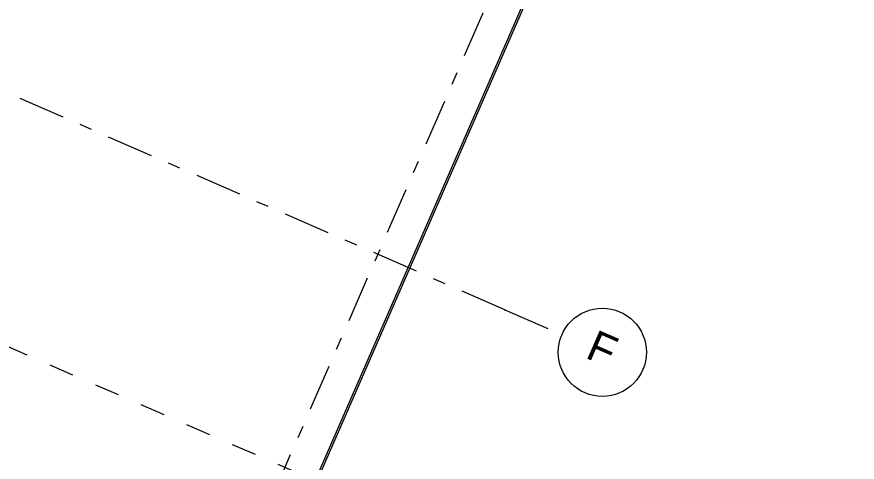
# Model space of a CAD drawing. Header units: millimetres. Extents: x -50172 to 145343, y -110728 to 25069.
# Drawn here: x 9654 to 19186, y -22403 to -17350 of the extents above; entities that cross this region are included whole.
import ezdxf
from ezdxf.enums import TextEntityAlignment as Align

# ---------------------------------------------------------------- set-up
doc = ezdxf.new("R2010")
doc.units = ezdxf.units.MM
doc.header["$MEASUREMENT"] = 0
doc.linetypes.add('Dashed', pattern=[564.444447, 282.222223, -282.222223])
doc.linetypes.add('Double Dashed', pattern=[1093.611073, 529.166651, -211.666656, 141.111112, -211.666656])
doc.layers.add('A-20-M_Roof_Pen_No__1', color=7, linetype='Continuous', lineweight=13)
doc.layers.add('A-95-MC_Marker_Section_P2.Marker_Pen_No__1', color=7, linetype='Continuous', lineweight=13)
doc.layers.add('A-95-MC_Marker_Section_P2.Marker', color=7, linetype='Continuous')
doc.layers.add('New_A-15-MG_Structural_Grid_Phase_2', color=7, linetype='Continuous')
doc.layers.add('New_A-15-MG_Structural_Grid_Phase_2_Pen_No__222', color=7, linetype='Continuous', lineweight=13, true_color=0x65af33)
doc.layers.add('New_A-95-P_Drawing_Pen_No__62', color=7, linetype='Continuous', lineweight=20, true_color=0xaaaaaa)
doc.styles.add('GENERATED_STYLE_4', font='')
doc.styles.get('GENERATED_STYLE_4').set_extended_font_data('Swis721 BT')

# ---------------------------------------------------------------- blocks, each defined once
blk = doc.blocks.new('Standard grid marker_30')
at = {"layer": 'New_A-15-MG_Structural_Grid_Phase_2_Pen_No__222', "linetype": 'Double Dashed'}
for q in [(0, 0), (32130.3, 0)]:
    blk.add_line((705.1, 0), q, dxfattribs=at)
at = {"layer": 'New_A-15-MG_Structural_Grid_Phase_2_Pen_No__222', "linetype": 'Continuous'}
blk.add_circle((-500, 0), 500, dxfattribs=at)
at = {"layer": 'New_A-15-MG_Structural_Grid_Phase_2_Pen_No__222', "linetype": 'Double Dashed'}
blk.add_point((705.1, 0), dxfattribs=at)
blk.add_point((705.1, 0), dxfattribs=at)
at = {"layer": 'New_A-15-MG_Structural_Grid_Phase_2_Pen_No__222', "style": 'GENERATED_STYLE_4'}
for tag, p in [('AC_MarkerText_1_0', (-500, 43.4)), ('AC_MarkerText_1_1', (33335.4, 43.4))]:
    blk.add_attdef(tag, text='', height=350, rotation=180, dxfattribs=at).set_placement(p, align=Align.MIDDLE_CENTER)
blk = doc.blocks.new('Standard grid marker_35')
at = {"layer": 'New_A-15-MG_Structural_Grid_Phase_2_Pen_No__222', "linetype": 'Double Dashed'}
blk.add_line((2211.6, 0), (53472.7, 0), dxfattribs=at)
at = {"layer": 'New_A-15-MG_Structural_Grid_Phase_2_Pen_No__222', "style": 'GENERATED_STYLE_4'}
for tag, p in [('AC_MarkerText_1_0', (-500, 1206.2)), ('AC_MarkerText_1_1', (56184.2, 1206.2))]:
    blk.add_attdef(tag, text='', height=350, rotation=270, dxfattribs=at).set_placement(p, align=Align.MIDDLE_CENTER)
blk = doc.blocks.new('Cutting Plane_3_1', base_point=(15693.3, -23770.8))
at = {"layer": 'A-95-MC_Marker_Section_P2.Marker_Pen_No__1', "linetype": 'Dashed'}
blk.add_line((15464.1, -23670.9), (-14070.1, -10792.5), dxfattribs=at)

msp = doc.modelspace()

# ---------------------------------------------------------------- linework, layer by layer
at = {"layer": 'A-20-M_Roof_Pen_No__1', "linetype": 'Continuous', "flags": 128}
msp.add_lwpolyline([(19165.1, -8554.9), (11294.8, -26604.1)], dxfattribs=at)
at = {"layer": 'New_A-95-P_Drawing_Pen_No__62', "linetype": 'Continuous'}
msp.add_line((19185.7, -8563.9), (11315.4, -26613.1), dxfattribs=at)

# ---------------------------------------------------------------- block references
at = {"layer": 'A-95-MC_Marker_Section_P2.Marker'}
msp.add_blockref('Cutting Plane_3_1', (15693.3, -23770.8), dxfattribs=at)
at = {"layer": 'New_A-15-MG_Structural_Grid_Phase_2', "color": 8, "linetype": 'Continuous', "lineweight": 15, "zscale": 1000, "rotation": 66.44041158399293}
msp.add_blockref('Standard grid marker_35', (-2323.9, -56907.5), dxfattribs=at)
at = {"layer": 'New_A-15-MG_Structural_Grid_Phase_2', "color": 8, "linetype": 'Continuous', "lineweight": 15}
ref = msp.add_blockref('Standard grid marker_30', (15837, -20956.1), dxfattribs=dict(at, zscale=1000, rotation=156.4404115839929))
ref.add_attrib('AC_MarkerText_1', 'F', dxfattribs={"layer": 'New_A-15-MG_Structural_Grid_Phase_2_Pen_No__222', "color": 85, "true_color": 0x65af33, "height": 350, "rotation": 336.44041, "style": 'GENERATED_STYLE_4'}).set_placement((16295.3, -21112.6), align=Align.MIDDLE_CENTER)

doc.saveas('drawing.dxf')
